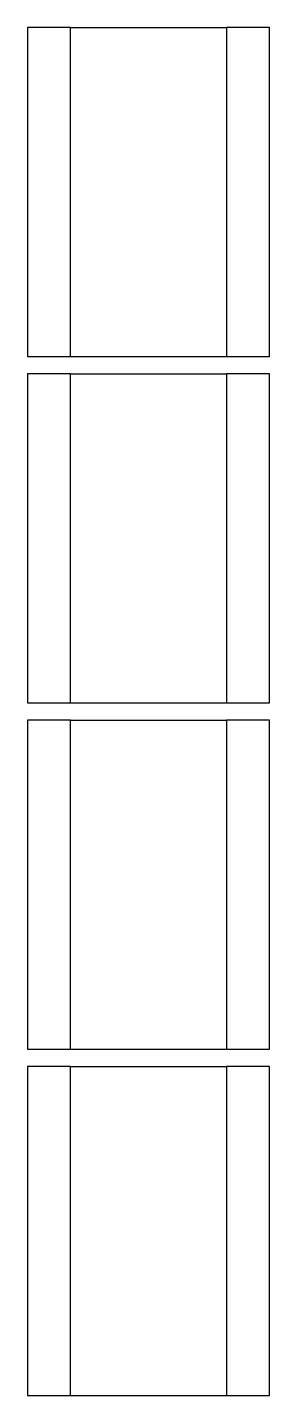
# Model space of a CAD drawing. Extents: x 0 to 119, y 0 to 84.
# Drawn here: x 39.058 to 39.618, y 40.051 to 43.211 of the extents above; entities that cross this region are included whole.
import ezdxf

# ---------------------------------------------------------------- set-up
doc = ezdxf.new("R2010")
doc.units = 0
doc.header["$MEASUREMENT"] = 0
doc.layers.add('10', color=252, linetype='CONTINUOUS')

msp = doc.modelspace()

# ---------------------------------------------------------------- linework, layer by layer
at = {"layer": '10', "color": 252, "linetype": 'Continuous'}
for p, q in [((39.158326, 43.210768), (39.518326, 43.210768)), ((39.158326, 42.450768), (39.518326, 42.450768)), ((39.158326, 42.410768), (39.518326, 42.410768)), ((39.158326, 41.650768), (39.518326, 41.650768)), ((39.158326, 41.610768), (39.518326, 41.610768)), ((39.158326, 40.850768), (39.518326, 40.850768)), ((39.158326, 40.810768), (39.518326, 40.810768)), ((39.158326, 40.050768), (39.518326, 40.050768))]:
    msp.add_line(p, q, dxfattribs=at)
for points in [[(39.058326, 42.450768), (39.158326, 42.450768), (39.158326, 43.210768), (39.058326, 43.210768), (39.058326, 42.450768)], [(39.518326, 42.450768), (39.618326, 42.450768), (39.618326, 43.210768), (39.518326, 43.210768), (39.518326, 42.450768)], [(39.058326, 41.650768), (39.158326, 41.650768), (39.158326, 42.410768), (39.058326, 42.410768), (39.058326, 41.650768)], [(39.518326, 41.650768), (39.618326, 41.650768), (39.618326, 42.410768), (39.518326, 42.410768), (39.518326, 41.650768)], [(39.058326, 40.850768), (39.158326, 40.850768), (39.158326, 41.610768), (39.058326, 41.610768), (39.058326, 40.850768)], [(39.518326, 40.850768), (39.618326, 40.850768), (39.618326, 41.610768), (39.518326, 41.610768), (39.518326, 40.850768)], [(39.058326, 40.050768), (39.158326, 40.050768), (39.158326, 40.810768), (39.058326, 40.810768), (39.058326, 40.050768)], [(39.518326, 40.050768), (39.618326, 40.050768), (39.618326, 40.810768), (39.518326, 40.810768), (39.518326, 40.050768)]]:
    msp.add_lwpolyline(points, dxfattribs=at)

doc.saveas('drawing.dxf')
